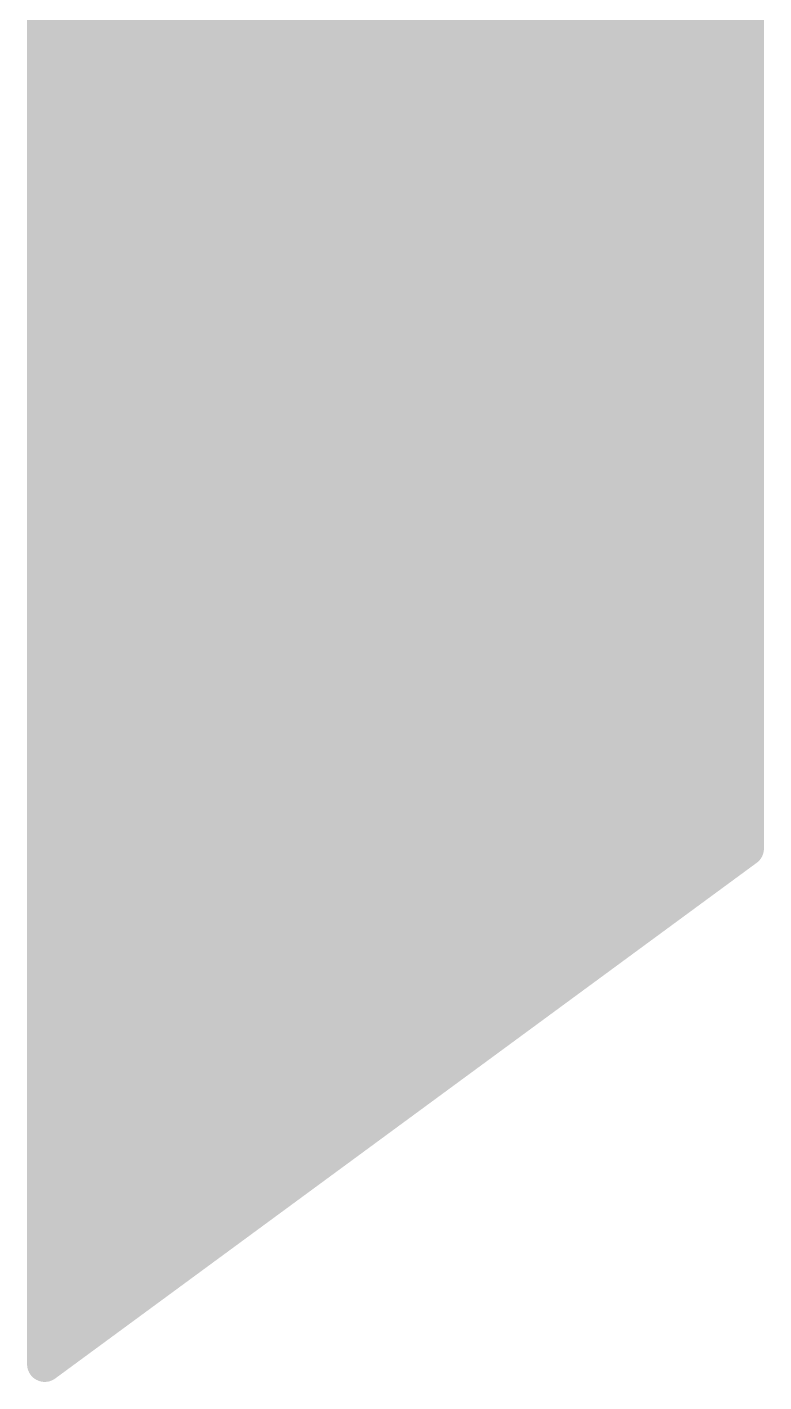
# Model space of a CAD drawing. Extents: x -4 to 157, y -7 to 87.
# Drawn here: x 48.498 to 49.027, y 24.691 to 25.664 of the extents above; entities that cross this region are included whole.
import ezdxf

# ---------------------------------------------------------------- set-up
doc = ezdxf.new("R2010")
doc.units = 0
doc.layers.add('2D_LINE_126', color=255, linetype='CONTINUOUS')

# ---------------------------------------------------------------- blocks, each defined once
blk = doc.blocks.new('SMOOTH_0$0254')
at = {"const_width": 0.0127}
blk.add_lwpolyline([(-0.00635, 0, 1), (0.00635, 0, 1)], format="xyb", close=True, dxfattribs=at)
blk = doc.blocks.new('DRAWING_203')
at = {"layer": '2D_LINE_126', "const_width": 0.0254}
for points in [[(0, 0.00071), (0, -5.01752)], [(0.50386, -4.64713), (0.50385, -2.77712)], [(0, -4.04586), (0.50385, -3.54201)], [(0, -4.04736), (0.50385, -3.5435)], [(0, -4.04885), (0.50385, -3.545)], [(0, -4.05035), (0.50385, -3.5465)], [(0, -4.05185), (0.50385, -3.54799)], [(0, -4.05335), (0.50385, -3.54949)], [(0, -4.05484), (0.50386, -3.55099)], [(0, -4.05634), (0.50385, -3.55248)], [(0, -4.05783), (0.50385, -3.55398)], [(0, -4.05933), (0.50385, -3.55548)], [(0, -4.06083), (0.50385, -3.55698)], [(0, -4.06233), (0.50385, -3.55847)], [(0, -4.06382), (0.50385, -3.55997)], [(0, -4.06532), (0.50385, -3.56147)], [(0, -4.06682), (0.50385, -3.56296)], [(0, -4.06831), (0.50386, -3.56446)], [(0, -4.06981), (0.50385, -3.56596)], [(0, -4.07131), (0.50386, -3.56745)], [(0, -4.0728), (0.50386, -3.56895)], [(0, -4.0743), (0.50386, -3.57045)], [(0, -4.0758), (0.50385, -3.57194)], [(0, -4.07729), (0.50385, -3.57344)], [(0, -4.07879), (0.50385, -3.57494)], [(0, -4.08029), (0.50385, -3.57643)], [(0, -4.08178), (0.50385, -3.57793)], [(0, -4.08328), (0.50385, -3.57943)], [(0, -4.08478), (0.50385, -3.58092)], [(0, -4.08627), (0.50385, -3.58242)], [(0, -4.08777), (0.50385, -3.58392)], [(0, -4.08927), (0.50385, -3.58541)], [(0, -4.09076), (0.50385, -3.58691)], [(0, -4.09226), (0.50386, -3.58841)], [(0, -4.09376), (0.50385, -3.58991)], [(0, -4.09526), (0.50385, -3.5914)], [(0, -4.09675), (0.50385, -3.5929)], [(0, -4.09825), (0.50386, -3.5944)], [(0, -4.09975), (0.50386, -3.59589)], [(0, -4.10124), (0.50386, -3.59739)], [(0, -4.10274), (0.50386, -3.59889)], [(0, -4.10424), (0.50385, -3.60038)], [(0, -4.10573), (0.50385, -3.60188)], [(0, -4.10723), (0.50385, -3.60338)], [(0, -4.10873), (0.50386, -3.60487)], [(0, -4.11022), (0.50385, -3.60637)], [(0, -4.11172), (0.50385, -3.60787)], [(0, -4.11322), (0.50385, -3.60936)], [(0, -4.11471), (0.50385, -3.61086)], [(0, -4.11621), (0.50385, -3.61236)], [(0, -4.11771), (0.50385, -3.61386)], [(0, -4.1192), (0.50385, -3.61535)], [(0, -4.1207), (0.50385, -3.61685)], [(0, -4.1222), (0.50385, -3.61834)], [(0, -4.1237), (0.50385, -3.61984)], [(0, -4.12519), (0.50385, -3.62134)], [(0, -4.12669), (0.50386, -3.62283)], [(0, -4.12818), (0.50385, -3.62433)], [(0, -4.12968), (0.50385, -3.62583)], [(0, -4.13118), (0.50386, -3.62733)], [(0, -4.13268), (0.50385, -3.62882)], [(0, -4.13417), (0.50386, -3.63032)], [(0, -4.13567), (0.50385, -3.63181)], [(0, -4.13717), (0.50385, -3.63331)], [(0, -4.13866), (0.50385, -3.63481)], [(0, -4.14016), (0.50385, -3.63631)], [(0, -4.14166), (0.50385, -3.6378)], [(0, -4.14315), (0.50385, -3.6393)], [(0, -4.14465), (0.50385, -3.6408)], [(0, -4.14615), (0.50385, -3.64229)], [(0, -4.14764), (0.50385, -3.64379)], [(0, -4.14914), (0.50385, -3.64529)], [(0, -4.15064), (0.50385, -3.64679)], [(0, -4.15213), (0.50385, -3.64828)], [(0, -4.15363), (0.50385, -3.64978)], [(0, -4.15513), (0.50385, -3.65127)], [(0, -4.15663), (0.50386, -3.65277)], [(0, -4.15812), (0.50385, -3.65427)], [(0, -4.15962), (0.50386, -3.65577)], [(0, -4.16111), (0.50385, -3.65726)], [(0, -4.16261), (0.50385, -3.65876)], [(0, -4.16411), (0.50385, -3.66026)], [(0, -4.1656), (0.50385, -3.66175)], [(0, -4.1671), (0.50385, -3.66325)], [(0, -4.1686), (0.50385, -3.66475)], [(0, -4.1701), (0.50385, -3.66624)], [(0, -4.17159), (0.50386, -3.66774)], [(0, -4.17309), (0.50386, -3.66923)], [(0, -4.17459), (0.50385, -3.67073)], [(0, -4.17608), (0.50385, -3.67223)], [(0, -4.17758), (0.50386, -3.67373)], [(0, -4.17908), (0.50385, -3.67522)], [(0, -4.18057), (0.50386, -3.67672)], [(0, -4.18207), (0.50385, -3.67822)], [(0, -4.18357), (0.50385, -3.67971)], [(0, -4.18506), (0.50385, -3.68121)], [(0, -4.18656), (0.50386, -3.68271)], [(0, -4.18806), (0.50385, -3.6842)], [(0, -4.18955), (0.50385, -3.6857)], [(0, -4.19105), (0.50386, -3.6872)], [(0, -4.19255), (0.50386, -3.68869)], [(0, -4.19404), (0.50385, -3.69019)], [(0, -4.19554), (0.50385, -3.69169)], [(0, -4.19704), (0.50386, -3.69319)], [(0, -4.19853), (0.50385, -3.69468)], [(0, -4.20003), (0.50386, -3.69618)], [(0, -4.20153), (0.50385, -3.69768)], [(0, -4.20303), (0.50385, -3.69917)], [(0, -4.20452), (0.50386, -3.70067)], [(0, -4.20602), (0.50385, -3.70217)], [(0, -4.20752), (0.50385, -3.70366)], [(0, -4.20901), (0.50385, -3.70516)], [(0, -4.21051), (0.50385, -3.70666)], [(0, -4.21201), (0.50385, -3.70815)], [(0, -4.2135), (0.50386, -3.70965)], [(0, -4.215), (0.50386, -3.71115)], [(0, -4.2165), (0.50385, -3.71264)], [(0, -4.21799), (0.50385, -3.71414)], [(0, -4.21949), (0.50385, -3.71564)], [(0, -4.22099), (0.50385, -3.71713)], [(0, -4.22248), (0.50385, -3.71863)], [(0, -4.22398), (0.50386, -3.72013)], [(0, -4.22548), (0.50385, -3.72162)], [(0, -4.22697), (0.50385, -3.72312)], [(0, -4.22847), (0.50385, -3.72462)], [(0, -4.22997), (0.50385, -3.72611)], [(0, -4.23146), (0.50385, -3.72761)], [(0, -4.23296), (0.50386, -3.72911)], [(0, -4.23446), (0.50386, -3.73061)], [(0, -4.23596), (0.50385, -3.7321)], [(0, -4.23745), (0.50385, -3.7336)], [(0, -4.23895), (0.50385, -3.73509)], [(0, -4.24045), (0.50385, -3.73659)], [(0, -4.24194), (0.50385, -3.73809)], [(0, -4.24344), (0.50385, -3.73959)], [(0, -4.24494), (0.50385, -3.74108)], [(0, -4.24643), (0.50385, -3.74258)], [(0, -4.24793), (0.50386, -3.74408)], [(0, -4.24943), (0.50385, -3.74557)], [(0, -4.25092), (0.50385, -3.74707)], [(0, -4.25242), (0.50385, -3.74857)], [(0, -4.25392), (0.50385, -3.75006)], [(0, -4.25541), (0.50385, -3.75156)], [(0, -4.25691), (0.50385, -3.75306)], [(0, -4.25841), (0.50386, -3.75455)], [(0, -4.2599), (0.50385, -3.75605)], [(0, -4.2614), (0.50386, -3.75755)], [(0, -4.2629), (0.50385, -3.75904)], [(0, -4.26439), (0.50386, -3.76054)], [(0, -4.26589), (0.50385, -3.76204)], [(0, -4.26739), (0.50386, -3.76354)], [(0, -4.26888), (0.50385, -3.76503)], [(0, -4.27038), (0.50385, -3.76653)], [(0, -4.27188), (0.50385, -3.76803)], [(0, -4.27337), (0.50385, -3.76952)], [(0, -4.27487), (0.50386, -3.77102)], [(0, -4.27637), (0.50385, -3.77251)], [(0, -4.27787), (0.50385, -3.77401)], [(0, -4.27936), (0.50385, -3.77551)], [(0, -4.28086), (0.50385, -3.77701)], [(0, -4.28236), (0.50386, -3.7785)], [(0, -4.28385), (0.50385, -3.78)], [(0, -4.28535), (0.50386, -3.7815)], [(0, -4.28685), (0.50386, -3.78299)], [(0, -4.28834), (0.50385, -3.78449)], [(0, -4.28984), (0.50385, -3.78598)], [(0, -4.29134), (0.50385, -3.78748)], [(0, -4.29284), (0.50385, -3.78898)], [(0, -4.29433), (0.50385, -3.79048)], [(0, -4.29583), (0.50385, -3.79197)], [(0, -4.29732), (0.50385, -3.79347)], [(0, -4.29882), (0.50386, -3.79497)], [(0, -4.30032), (0.50385, -3.79647)], [(0, -4.30181), (0.50385, -3.79796)], [(0, -4.30331), (0.50385, -3.79946)], [(0, -4.30481), (0.50385, -3.80095)], [(0, -4.3063), (0.50386, -3.80245)], [(0, -4.3078), (0.50385, -3.80395)], [(0, -4.3093), (0.50386, -3.80544)], [(0, -4.3108), (0.50385, -3.80694)], [(0, -4.31229), (0.50385, -3.80844)], [(0, -4.31379), (0.50385, -3.80993)], [(0, -4.31529), (0.50385, -3.81143)], [(0, -4.31678), (0.50385, -3.81293)], [(0, -4.31828), (0.50385, -3.81443)], [(0, -4.31978), (0.50385, -3.81592)], [(0, -4.32127), (0.50385, -3.81742)], [(0, -4.32277), (0.50385, -3.81892)], [(0, -4.32427), (0.50386, -3.82041)], [(0, -4.32576), (0.50386, -3.82191)], [(0, -4.32726), (0.50385, -3.82341)], [(0, -4.32876), (0.50385, -3.8249)], [(0, -4.33025), (0.50385, -3.8264)], [(0, -4.33175), (0.50386, -3.8279)], [(0, -4.33325), (0.50385, -3.82939)], [(0, -4.33474), (0.50385, -3.83089)], [(0, -4.33624), (0.50385, -3.83239)], [(0, -4.33774), (0.50385, -3.83389)], [(0, -4.33923), (0.50385, -3.83538)], [(0, -4.34073), (0.50385, -3.83688)], [(0, -4.34223), (0.50385, -3.83837)], [(0, -4.34372), (0.50385, -3.83987)], [(0, -4.34522), (0.50385, -3.84137)], [(0, -4.34672), (0.50385, -3.84287)], [(0, -4.34821), (0.50385, -3.84436)], [(0, -4.34971), (0.50386, -3.84586)], [(0, -4.35121), (0.50385, -3.84736)], [(0, -4.35271), (0.50385, -3.84885)], [(0, -4.3542), (0.50385, -3.85035)], [(0, -4.3557), (0.50385, -3.85185)], [(0, -4.3572), (0.50386, -3.85334)], [(0, -4.35869), (0.50385, -3.85484)], [(0, -4.36019), (0.50385, -3.85634)], [(0, -4.36169), (0.50385, -3.85783)], [(0, -4.36318), (0.50385, -3.85933)], [(0, -4.36468), (0.50385, -3.86083)], [(0, -4.36618), (0.50385, -3.86232)], [(0, -4.36767), (0.50385, -3.86382)], [(0, -4.36917), (0.50385, -3.86532)], [(0, -4.37067), (0.50385, -3.86681)], [(0, -4.37216), (0.50385, -3.86831)], [(0, -4.37366), (0.50385, -3.86981)], [(0, -4.37516), (0.50385, -3.8713)], [(0, -4.37665), (0.50386, -3.8728)], [(0, -4.37815), (0.50385, -3.8743)], [(0, -4.37965), (0.50386, -3.8758)], [(0, -4.38114), (0.50385, -3.87729)], [(0, -4.38264), (0.50385, -3.87879)], [(0, -4.38414), (0.50385, -3.88029)], [(0, -4.38563), (0.50385, -3.88178)], [(0, -4.38713), (0.50385, -3.88328)], [(0, -4.38863), (0.50386, -3.88478)], [(0, -4.39013), (0.50386, -3.88627)], [(0, -4.39162), (0.50386, -3.88777)], [(0, -4.39312), (0.50385, -3.88927)], [(0, -4.39462), (0.50385, -3.89076)], [(0, -4.39611), (0.50385, -3.89226)], [(0, -4.39761), (0.50385, -3.89375)], [(0, -4.39911), (0.50385, -3.89525)], [(0, -4.4006), (0.50385, -3.89675)], [(0, -4.4021), (0.50385, -3.89825)], [(0, -4.4036), (0.50386, -3.89974)], [(0, -4.40509), (0.50385, -3.90124)], [(0, -4.40659), (0.50385, -3.90274)], [(0, -4.40809), (0.50385, -3.90424)], [(0, -4.40958), (0.50385, -3.90573)], [(0, -4.41108), (0.50385, -3.90723)], [(0, -4.41258), (0.50385, -3.90872)], [(0, -4.41407), (0.50386, -3.91022)], [(0, -4.41557), (0.50385, -3.91172)], [(0, -4.41707), (0.50386, -3.91321)], [(0, -4.41856), (0.50385, -3.91471)], [(0, -4.42006), (0.50385, -3.91621)], [(0, -4.42156), (0.50385, -3.91771)], [(0, -4.42306), (0.50385, -3.9192)], [(0, -4.42455), (0.50386, -3.9207)], [(0, -4.42605), (0.50385, -3.9222)], [(0, -4.42755), (0.50386, -3.92369)], [(0, -4.42904), (0.50385, -3.92519)], [(0, -4.43054), (0.50385, -3.92668)], [(0, -4.43204), (0.50385, -3.92818)], [(0, -4.43353), (0.50385, -3.92968)], [(0, -4.43503), (0.50386, -3.93118)], [(0, -4.43653), (0.50385, -3.93267)], [(0, -4.43802), (0.50385, -3.93417)], [(0, -4.43952), (0.50385, -3.93567)], [(0, -4.44102), (0.50385, -3.93717)], [(0, -4.44251), (0.50386, -3.93866)], [(0, -4.44401), (0.50385, -3.94016)], [(0, -4.44551), (0.50385, -3.94165)], [(0, -4.447), (0.50385, -3.94315)], [(0, -4.4485), (0.50385, -3.94465)], [(0, -4.45), (0.50385, -3.94614)], [(0, -4.45149), (0.50385, -3.94764)], [(0, -4.45299), (0.50385, -3.94914)], [(0, -4.45449), (0.50386, -3.95064)], [(0, -4.45598), (0.50385, -3.95213)], [(0, -4.45748), (0.50385, -3.95363)], [(0, -4.45898), (0.50385, -3.95513)], [(0, -4.46048), (0.50385, -3.95662)], [(0, -4.46197), (0.50385, -3.95812)], [(0, -4.46347), (0.50385, -3.95961)], [(0, -4.46497), (0.50386, -3.96111)], [(0, -4.46646), (0.50386, -3.96261)], [(0, -4.46796), (0.50385, -3.96411)], [(0, -4.46946), (0.50385, -3.9656)], [(0, -4.47095), (0.50385, -3.9671)], [(0, -4.47245), (0.50385, -3.9686)], [(0, -4.47395), (0.50385, -3.97009)], [(0, -4.47544), (0.50386, -3.97159)], [(0, -4.47694), (0.50385, -3.97309)], [(0, -4.47844), (0.50386, -3.97458)], [(0, -4.47993), (0.50385, -3.97608)], [(0, -4.48143), (0.50385, -3.97758)], [(0, -4.48293), (0.50385, -3.97907)], [(0, -4.48442), (0.50385, -3.98057)], [(0, -4.48592), (0.50385, -3.98207)], [(0, -4.48742), (0.50385, -3.98356)], [(0, -4.48891), (0.50385, -3.98506)], [(0, -4.49041), (0.50385, -3.98656)], [(0, -4.49191), (0.50385, -3.98806)], [(0, -4.49341), (0.50385, -3.98955)], [(0, -4.4949), (0.50385, -3.99105)], [(0, -4.4964), (0.50386, -3.99254)], [(0, -4.49789), (0.50385, -3.99404)], [(0, -4.49939), (0.50385, -3.99554)], [(0, -4.50089), (0.50385, -3.99704)], [(0, -4.50239), (0.50385, -3.99853)], [(0, -4.50388), (0.50385, -4.00003)], [(0, -4.50538), (0.50386, -4.00153)], [(0, -4.50688), (0.50385, -4.00302)], [(0, -4.50837), (0.50385, -4.00452)], [(0, -4.50987), (0.50386, -4.00602)], [(0, -4.51137), (0.50385, -4.00752)], [(0, -4.51286), (0.50386, -4.00901)], [(0, -4.51436), (0.50385, -4.01051)], [(0, -4.51586), (0.50385, -4.012)], [(0, -4.51736), (0.50385, -4.0135)], [(0, -4.51885), (0.50385, -4.015)], [(0, -4.52035), (0.50386, -4.01649)], [(0, -4.52184), (0.50385, -4.01799)], [(0, -4.52334), (0.50386, -4.01949)], [(0, -4.52484), (0.50385, -4.02098)], [(0, -4.52633), (0.50385, -4.02248)], [(0, -4.52783), (0.50385, -4.02398)], [(0, -4.52933), (0.50386, -4.02547)], [(0, -4.53083), (0.50385, -4.02697)], [(0, -4.53232), (0.50386, -4.02847)], [(0, -4.53382), (0.50385, -4.02996)], [(0, -4.53531), (0.50385, -4.03146)], [(0, -4.53681), (0.50385, -4.03296)], [(0, -4.53831), (0.50385, -4.03446)], [(0, -4.53981), (0.50386, -4.03595)], [(0, -4.5413), (0.50385, -4.03745)], [(0, -4.5428), (0.50386, -4.03895)], [(0, -4.5443), (0.50385, -4.04044)], [(0, -4.54579), (0.50385, -4.04194)], [(0, -4.54729), (0.50385, -4.04344)], [(0, -4.54879), (0.50385, -4.04493)], [(0, -4.55028), (0.50386, -4.04643)], [(0, -4.55178), (0.50385, -4.04793)], [(0, -4.55328), (0.50386, -4.04942)], [(0, -4.55477), (0.50385, -4.05092)], [(0, -4.55627), (0.50385, -4.05242)], [(0, -4.55777), (0.50385, -4.05392)], [(0, -4.55926), (0.50385, -4.05541)], [(0, -4.56076), (0.50386, -4.05691)], [(0, -4.56226), (0.50385, -4.05841)], [(0, -4.56375), (0.50385, -4.0599)], [(0, -4.56525), (0.50386, -4.0614)], [(0, -4.56675), (0.50385, -4.06289)], [(0, -4.56825), (0.50385, -4.06439)], [(0, -4.56974), (0.50385, -4.06589)], [(0, -4.57124), (0.50385, -4.06738)], [(0, -4.57273), (0.50385, -4.06888)], [(0, -4.57423), (0.50385, -4.07038)], [(0, -4.57573), (0.50385, -4.07188)], [(0, -4.57723), (0.50385, -4.07337)], [(0, -4.57872), (0.50385, -4.07487)], [(0, -4.58022), (0.50385, -4.07636)], [(0, -4.58172), (0.50385, -4.07786)], [(0, -4.58322), (0.50385, -4.07936)], [(0, -4.58471), (0.50385, -4.08086)], [(0, -4.58621), (0.50386, -4.08235)], [(0, -4.5877), (0.50385, -4.08385)], [(0, -4.5892), (0.50385, -4.08535)], [(0, -4.5907), (0.50385, -4.08684)], [(0, -4.59219), (0.50385, -4.08834)], [(0, -4.59369), (0.50386, -4.08984)], [(0, -4.59519), (0.50385, -4.09134)], [(0, -4.59668), (0.50385, -4.09283)], [(0, -4.59818), (0.50386, -4.09433)], [(0, -4.59968), (0.50385, -4.09582)], [(0, -4.60118), (0.50385, -4.09732)], [(0, -4.60267), (0.50385, -4.09882)], [(0, -4.60417), (0.50385, -4.10032)], [(0, -4.60566), (0.50385, -4.10181)], [(0, -4.60716), (0.50386, -4.10331)], [(0, -4.60866), (0.50385, -4.10481)], [(0, -4.61016), (0.50385, -4.1063)], [(0, -4.61165), (0.50385, -4.1078)], [(0, -4.61315), (0.50385, -4.1093)], [(0, -4.61465), (0.50385, -4.11079)], [(0, -4.61614), (0.50385, -4.11229)], [(0, -4.61764), (0.50385, -4.11379)], [(0, -4.61914), (0.50385, -4.11528)], [(0, -4.62063), (0.50386, -4.11678)], [(0, -4.62213), (0.50385, -4.11828)], [(0, -4.62363), (0.50385, -4.11977)], [(0, -4.62512), (0.50386, -4.12127)], [(0, -4.62662), (0.50385, -4.12277)], [(0, -4.62812), (0.50386, -4.12426)], [(0, -4.62961), (0.50385, -4.12576)], [(0, -4.63111), (0.50385, -4.12726)], [(0, -4.63261), (0.50386, -4.12875)], [(0, -4.63411), (0.50385, -4.13025)], [(0, -4.6356), (0.50385, -4.13175)], [(0, -4.6371), (0.50385, -4.13324)], [(0, -4.63859), (0.50385, -4.13474)], [(0, -4.64009), (0.50385, -4.13624)], [(0, -4.64159), (0.50385, -4.13774)], [(0, -4.64308), (0.50386, -4.13923)], [(0, -4.64458), (0.50385, -4.14073)], [(0, -4.64608), (0.50385, -4.14223)], [(0, -4.64758), (0.50385, -4.14372)], [(0, -4.64907), (0.50385, -4.14522)], [(0, -4.65057), (0.50386, -4.14672)], [(0, -4.65207), (0.50385, -4.14821)], [(0, -4.65356), (0.50385, -4.14971)], [(0, -4.65506), (0.50386, -4.15121)], [(0, -4.65656), (0.50385, -4.1527)], [(0, -4.65805), (0.50386, -4.1542)], [(0, -4.65955), (0.50385, -4.1557)], [(0, -4.66105), (0.50385, -4.15719)], [(0, -4.66254), (0.50385, -4.15869)], [(0, -4.66404), (0.50385, -4.16019)], [(0, -4.66554), (0.50386, -4.16168)], [(0, -4.66704), (0.50386, -4.16318)], [(0, -4.66853), (0.50385, -4.16468)], [(0, -4.67003), (0.50385, -4.16617)], [(0, -4.67153), (0.50385, -4.16767)], [(0, -4.67302), (0.50385, -4.16917)], [(0, -4.67452), (0.50386, -4.17067)], [(0, -4.67601), (0.50385, -4.17216)], [(0, -4.67751), (0.50385, -4.17366)], [(0, -4.67901), (0.50385, -4.17516)], [(0, -4.68051), (0.50385, -4.17665)], [(0, -4.682), (0.50386, -4.17815)], [(0, -4.6835), (0.50385, -4.17965)], [(0, -4.685), (0.50385, -4.18114)], [(0, -4.68649), (0.50386, -4.18264)], [(0, -4.68799), (0.50385, -4.18414)], [(0, -4.68948), (0.50385, -4.18563)], [(0, -4.69098), (0.50386, -4.18713)], [(0, -4.69248), (0.50386, -4.18863)], [(0, -4.69398), (0.50385, -4.19012)], [(0, -4.69547), (0.50386, -4.19162)], [(0, -4.69697), (0.50386, -4.19312)], [(0, -4.69847), (0.50386, -4.19461)], [(0, -4.69996), (0.50385, -4.19611)], [(0, -4.70146), (0.50386, -4.19761)], [(0, -4.70296), (0.50386, -4.1991)], [(0, -4.70445), (0.50385, -4.2006)], [(0, -4.70595), (0.50385, -4.2021)], [(0, -4.70745), (0.50385, -4.20359)], [(0, -4.70894), (0.50385, -4.20509)], [(0, -4.71044), (0.50385, -4.20659)], [(0, -4.71194), (0.50385, -4.20809)], [(0, -4.71344), (0.50385, -4.20958)], [(0, -4.71493), (0.50385, -4.21108)], [(0, -4.71643), (0.50385, -4.21258)], [(0, -4.71793), (0.50385, -4.21407)], [(0, -4.71942), (0.50386, -4.21557)], [(0, -4.72092), (0.50385, -4.21706)], [(0, -4.72242), (0.50385, -4.21856)], [(0, -4.72391), (0.50386, -4.22006)], [(0, -4.72541), (0.50385, -4.22156)], [(0, -4.72691), (0.50386, -4.22305)], [(0, -4.7284), (0.50385, -4.22455)], [(0, -4.7299), (0.50385, -4.22605)], [(0, -4.7314), (0.50385, -4.22754)], [(0, -4.73289), (0.50385, -4.22904)], [(0, -4.73439), (0.50385, -4.23054)], [(0, -4.73589), (0.50385, -4.23203)], [(0, -4.73739), (0.50385, -4.23353)], [(0, -4.73888), (0.50385, -4.23503)], [(0, -4.74038), (0.50386, -4.23652)], [(0, -4.74187), (0.50385, -4.23802)], [(0, -4.74337), (0.50385, -4.23952)], [(0, -4.74487), (0.50385, -4.24101)], [(0, -4.74636), (0.50386, -4.24251)], [(0, -4.74786), (0.50385, -4.24401)], [(0, -4.74936), (0.50385, -4.24551)], [(0, -4.75086), (0.50386, -4.247)], [(0, -4.75235), (0.50386, -4.2485)], [(0, -4.75385), (0.50385, -4.24999)], [(0, -4.75535), (0.50385, -4.25149)], [(0, -4.75684), (0.50386, -4.25299)], [(0, -4.75834), (0.50385, -4.25449)], [(0, -4.75984), (0.50385, -4.25598)], [(0, -4.76133), (0.50385, -4.25748)], [(0, -4.76283), (0.50385, -4.25898)], [(0, -4.76433), (0.50385, -4.26047)], [(0, -4.76582), (0.50385, -4.26197)], [(0, -4.76732), (0.50385, -4.26347)], [(0, -4.76882), (0.50386, -4.26496)], [(0, -4.77031), (0.50386, -4.26646)], [(0, -4.77181), (0.50385, -4.26796)], [(0, -4.77331), (0.50386, -4.26945)], [(0, -4.7748), (0.50385, -4.27095)], [(0, -4.7763), (0.50385, -4.27245)], [(0, -4.7778), (0.50385, -4.27394)], [(0, -4.77929), (0.50385, -4.27544)], [(0, -4.78079), (0.50386, -4.27694)], [(0, -4.78229), (0.50385, -4.27844)], [(0, -4.78379), (0.50385, -4.27993)], [(0, -4.78528), (0.50385, -4.28143)], [(0, -4.78678), (0.50385, -4.28292)], [(0, -4.78828), (0.50385, -4.28442)], [(0, -4.78977), (0.50385, -4.28592)], [(0, -4.79127), (0.50385, -4.28742)], [(0, -4.79277), (0.50385, -4.28891)], [(0, -4.79426), (0.50385, -4.29041)], [(0, -4.79576), (0.50385, -4.29191)], [(0, -4.79726), (0.50385, -4.2934)], [(0, -4.79875), (0.50385, -4.2949)], [(0, -4.80025), (0.50386, -4.2964)], [(0, -4.80175), (0.50385, -4.29789)], [(0, -4.80324), (0.50385, -4.29939)], [(0, -4.80474), (0.50385, -4.30089)], [(0, -4.80624), (0.50385, -4.30238)], [(0, -4.80773), (0.50386, -4.30388)], [(0, -4.80923), (0.50385, -4.30538)], [(0, -4.81073), (0.50386, -4.30687)], [(0, -4.81222), (0.50385, -4.30837)], [(0, -4.81372), (0.50385, -4.30987)], [(0, -4.81522), (0.50385, -4.31136)], [(0, -4.81672), (0.50385, -4.31286)], [(0, -4.81821), (0.50385, -4.31436)], [(0, -4.81971), (0.50385, -4.31586)], [(0, -4.82121), (0.50385, -4.31735)], [(0, -4.8227), (0.50385, -4.31885)], [(0, -4.8242), (0.50386, -4.32035)], [(0, -4.8257), (0.50385, -4.32184)], [(0, -4.82719), (0.50386, -4.32334)], [(0, -4.82869), (0.50386, -4.32484)], [(0, -4.83019), (0.50385, -4.32633)], [(0, -4.83168), (0.50385, -4.32783)], [(0, -4.83318), (0.50385, -4.32933)], [(0, -4.83468), (0.50386, -4.33082)], [(0, -4.83617), (0.50386, -4.33232)], [(0, -4.83767), (0.50386, -4.33382)], [(0, -4.83917), (0.50386, -4.33531)], [(0, -4.84066), (0.50385, -4.33681)], [(0, -4.84216), (0.50385, -4.33831)], [(0, -4.84366), (0.50385, -4.3398)], [(0, -4.84515), (0.50385, -4.3413)], [(0, -4.84665), (0.50385, -4.3428)], [(0, -4.84815), (0.50385, -4.34429)], [(0, -4.84964), (0.50385, -4.34579)], [(0, -4.85114), (0.50385, -4.34729)], [(0, -4.85264), (0.50385, -4.34879)], [(0, -4.85413), (0.50385, -4.35028)], [(0, -4.85563), (0.50385, -4.35178)], [(0, -4.85713), (0.50385, -4.35327)], [(0, -4.85863), (0.50386, -4.35477)], [(0, -4.86012), (0.50385, -4.35627)], [(0, -4.86162), (0.50386, -4.35777)], [(0, -4.86311), (0.50385, -4.35926)], [(0, -4.86461), (0.50385, -4.36076)], [(0, -4.86611), (0.50385, -4.36226)], [(0, -4.86761), (0.50385, -4.36375)], [(0, -4.8691), (0.50386, -4.36525)], [(0, -4.8706), (0.50385, -4.36675)], [(0, -4.8721), (0.50386, -4.36824)], [(0, -4.87359), (0.50385, -4.36974)], [(0, -4.87509), (0.50385, -4.37124)], [(0, -4.87659), (0.50385, -4.37273)], [(0, -4.87808), (0.50385, -4.37423)], [(0, -4.87958), (0.50385, -4.37573)], [(0, -4.88108), (0.50385, -4.37722)], [(0, -4.88257), (0.50386, -4.37872)], [(0, -4.88407), (0.50385, -4.38022)], [(0, -4.88557), (0.50385, -4.38171)], [(0, -4.88706), (0.50385, -4.38321)], [(0, -4.88856), (0.50385, -4.38471)], [(0, -4.89006), (0.50385, -4.3862)], [(0, -4.89156), (0.50385, -4.3877)], [(0, -4.89305), (0.50386, -4.3892)], [(0, -4.89455), (0.50385, -4.39069)], [(0, -4.89605), (0.50385, -4.39219)], [(0, -4.89754), (0.50385, -4.39369)], [(0, -4.89904), (0.50386, -4.39519)], [(0, -4.90053), (0.50385, -4.39668)], [(0, -4.90203), (0.50385, -4.39818)], [(0, -4.90353), (0.50385, -4.39968)], [(0, -4.90503), (0.50385, -4.40117)], [(0, -4.90652), (0.50385, -4.40267)], [(0, -4.90802), (0.50385, -4.40417)], [(0, -4.90952), (0.50386, -4.40566)], [(0, -4.91101), (0.50385, -4.40716)], [(0, -4.91251), (0.50385, -4.40866)], [(0, -4.91401), (0.50385, -4.41015)], [(0, -4.9155), (0.50385, -4.41165)], [(0, -4.917), (0.50385, -4.41315)], [(0, -4.9185), (0.50385, -4.41464)], [(0, -4.91999), (0.50385, -4.41614)], [(0, -4.92149), (0.50385, -4.41764)], [(0, -4.92299), (0.50386, -4.41913)], [(0, -4.92449), (0.50385, -4.42063)], [(0, -4.92598), (0.50386, -4.42213)], [(0, -4.92748), (0.50385, -4.42362)], [(0, -4.92898), (0.50385, -4.42512)], [(0, -4.93047), (0.50385, -4.42662)], [(0, -4.93197), (0.50385, -4.42812)], [(0, -4.93346), (0.50385, -4.42961)], [(0, -4.93496), (0.50385, -4.43111)], [(0, -4.93646), (0.50386, -4.43261)], [(0, -4.93796), (0.50385, -4.4341)], [(0, -4.93945), (0.50385, -4.4356)], [(0, -4.94095), (0.50385, -4.43709)], [(0, -4.94245), (0.50385, -4.43859)], [(0, -4.94394), (0.50385, -4.44009)], [(0, -4.94544), (0.50385, -4.44159)], [(0, -4.94693), (0.50385, -4.44308)], [(0, -4.94843), (0.50386, -4.44458)], [(0, -4.94993), (0.50386, -4.44608)], [(0, -4.95143), (0.50385, -4.44757)], [(0, -4.95292), (0.50385, -4.44907)], [(0, -4.95442), (0.50385, -4.45057)], [(0, -4.95592), (0.50385, -4.45206)], [(0, -4.95741), (0.50386, -4.45356)], [(0, -4.95891), (0.50385, -4.45506)], [(0, -4.96041), (0.50386, -4.45655)], [(0, -4.96191), (0.50385, -4.45805)], [(0, -4.9634), (0.50386, -4.45955)], [(0, -4.9649), (0.50385, -4.46104)], [(0, -4.96639), (0.50385, -4.46254)], [(0, -4.96789), (0.50385, -4.46404)], [(0, -4.96939), (0.50385, -4.46553)], [(0, -4.97089), (0.50386, -4.46703)], [(0, -4.97238), (0.50385, -4.46853)], [(0, -4.97388), (0.50385, -4.47003)], [(0, -4.97538), (0.50386, -4.47152)], [(0, -4.97687), (0.50385, -4.47302)], [(0, -4.97837), (0.50385, -4.47452)], [(0, -4.97987), (0.50385, -4.47601)], [(0, -4.98136), (0.50386, -4.47751)], [(0, -4.98286), (0.50385, -4.47901)], [(0, -4.98436), (0.50385, -4.4805)], [(0, -4.98585), (0.50385, -4.482)], [(0, -4.98735), (0.50385, -4.4835)], [(0, -4.98885), (0.50385, -4.48499)], [(0, -4.99034), (0.50386, -4.48649)], [(0, -4.99184), (0.50386, -4.48799)], [(0, -4.99334), (0.50385, -4.48948)], [(0, -4.99484), (0.50386, -4.49098)], [(0, -4.99633), (0.50385, -4.49248)], [(0, -4.99783), (0.50386, -4.49397)], [(0, -4.99932), (0.50385, -4.49547)], [(0, -5.00082), (0.50385, -4.49697)], [(0, -5.00232), (0.50385, -4.49847)], [(0, -5.00381), (0.50385, -4.49996)], [(0, -5.00531), (0.50385, -4.50146)], [(0, -5.00681), (0.50385, -4.50296)], [(0, -5.00831), (0.50385, -4.50445)], [(0, -5.0098), (0.50385, -4.50595)], [(0, -5.0113), (0.50385, -4.50744)], [(0, -5.0128), (0.50385, -4.50894)], [(0, -5.01429), (0.50386, -4.51044)], [(0, -5.01579), (0.50386, -4.51194)], [(0, -5.01728), (0.50385, -4.51343)], [(0.00477, -5.01401), (0.50385, -4.51493)], [(0.01042, -5.00985), (0.50385, -4.51643)], [(0.01608, -5.0057), (0.50385, -4.51792)], [(0.02173, -5.00155), (0.50385, -4.51942)], [(0.02738, -4.99739), (0.50385, -4.52092)], [(0.03303, -4.99324), (0.50385, -4.52241)], [(0.03868, -4.98908), (0.50385, -4.52391)], [(0.04433, -4.98493), (0.50385, -4.52541)], [(0.04998, -4.98078), (0.50385, -4.5269)], [(0.05563, -4.97662), (0.50385, -4.5284)], [(0.06128, -4.97247), (0.50385, -4.5299)], [(0.06693, -4.96832), (0.50385, -4.5314)], [(0.07259, -4.96416), (0.50385, -4.53289)], [(0.07824, -4.96001), (0.50385, -4.53439)], [(0.08389, -4.95585), (0.50385, -4.53588)], [(0.08954, -4.9517), (0.50385, -4.53738)], [(0.09519, -4.94754), (0.50385, -4.53888)], [(0.10084, -4.94339), (0.50385, -4.54038)], [(0.10649, -4.93924), (0.50386, -4.54187)], [(0.11214, -4.93508), (0.50385, -4.54337)], [(0.11779, -4.93093), (0.50386, -4.54486)], [(0.12344, -4.92677), (0.50385, -4.54636)], [(0.12909, -4.92262), (0.50385, -4.54786)], [(0.13474, -4.91847), (0.50385, -4.54936)], [(0.1404, -4.91431), (0.50385, -4.55085)], [(0.14605, -4.91016), (0.50385, -4.55235)], [(0.1517, -4.906), (0.50385, -4.55385)], [(0.15735, -4.90185), (0.50385, -4.55534)], [(0.163, -4.8977), (0.50385, -4.55684)], [(0.16865, -4.89354), (0.50386, -4.55834)], [(0.1743, -4.88939), (0.50385, -4.55983)], [(0.17995, -4.88523), (0.50385, -4.56133)], [(0.1856, -4.88108), (0.50385, -4.56283)], [(0.19125, -4.87693), (0.50385, -4.56432)], [(0.1969, -4.87277), (0.50385, -4.56582)], [(0.20255, -4.86862), (0.50385, -4.56732)], [(0.2082, -4.86446), (0.50385, -4.56881)], [(0.21386, -4.86031), (0.50385, -4.57031)], [(0.21951, -4.85616), (0.50385, -4.57181)], [(0.22516, -4.852), (0.50385, -4.5733)], [(0.23081, -4.84785), (0.50385, -4.5748)], [(0.23646, -4.84369), (0.50386, -4.5763)], [(0.24211, -4.83954), (0.50385, -4.5778)], [(0.24776, -4.83539), (0.50385, -4.57929)], [(0.25341, -4.83123), (0.50385, -4.58079)], [(0.25906, -4.82708), (0.50386, -4.58228)], [(0.26471, -4.82292), (0.50385, -4.58378)], [(0.27037, -4.81877), (0.50385, -4.58528)], [(0.27602, -4.81462), (0.50386, -4.58678)], [(0.28167, -4.81046), (0.50385, -4.58827)], [(0.28732, -4.8063), (0.50385, -4.58977)], [(0.29297, -4.80215), (0.50385, -4.59126)], [(0.29862, -4.798), (0.50385, -4.59276)], [(0.30427, -4.79385), (0.50385, -4.59426)], [(0.30992, -4.78969), (0.50386, -4.59576)], [(0.31557, -4.78554), (0.50385, -4.59725)], [(0.32122, -4.78138), (0.50385, -4.59875)], [(0.32687, -4.77723), (0.50385, -4.60025)], [(0.33252, -4.77307), (0.50385, -4.60174)], [(0.33818, -4.76892), (0.50386, -4.60324)], [(0.34383, -4.76477), (0.50385, -4.60474)], [(0.34948, -4.76061), (0.50385, -4.60624)], [(0.35513, -4.75646), (0.50385, -4.60773)], [(0.36078, -4.7523), (0.50385, -4.60923)], [(0.36643, -4.74815), (0.50385, -4.61072)], [(0.37208, -4.744), (0.50385, -4.61222)], [(0.37773, -4.73984), (0.50385, -4.61372)], [(0.38338, -4.73569), (0.50385, -4.61522)], [(0.38903, -4.73153), (0.50385, -4.61671)], [(0.39468, -4.72738), (0.50385, -4.61821)], [(0.40034, -4.72322), (0.50385, -4.61971)], [(0.40599, -4.71907), (0.50385, -4.62121)], [(0.41164, -4.71492), (0.50385, -4.6227)], [(0.41729, -4.71077), (0.50385, -4.6242)], [(0.42294, -4.70661), (0.50385, -4.62569)], [(0.42859, -4.70245), (0.50386, -4.62719)], [(0.43424, -4.6983), (0.50386, -4.62869)], [(0.43989, -4.69415), (0.50386, -4.63018)], [(0.44554, -4.68999), (0.50385, -4.63168)], [(0.45119, -4.68584), (0.50385, -4.63318)], [(0.45684, -4.68168), (0.50385, -4.63467)], [(0.46249, -4.67753), (0.50386, -4.63617)], [(0.46815, -4.67338), (0.50385, -4.63767)], [(0.4738, -4.66922), (0.50386, -4.63917)], [(0.47945, -4.66507), (0.50385, -4.64066)], [(0.4851, -4.66091), (0.50385, -4.64216)], [(0.49075, -4.65676), (0.50386, -4.64365)], [(0, -5.01752), (0.50386, -4.64713)], [(0.4964, -4.65261), (0.50385, -4.64515)], [(0.50205, -4.64845), (0.50385, -4.64665)]]:
    blk.add_lwpolyline(points, dxfattribs=at)
at = {"layer": '2D_LINE_126'}
for p in [(0, -4.04586), (0, -4.04736), (0, -4.04885), (0, -4.05035), (0.50385, -4.04493), (0.50385, -4.04793), (0.50385, -4.05092), (0.50386, -4.04643), (0.50386, -4.04942), (0, -4.05185), (0, -4.05335), (0, -4.05484), (0, -4.05634), (0, -4.05783), (0, -4.05933), (0, -4.06083), (0.50385, -4.05242), (0.50385, -4.05392), (0.50385, -4.05541), (0.50385, -4.05841), (0.50385, -4.0599), (0.50386, -4.05691), (0, -4.06233), (0, -4.06382), (0, -4.06532), (0, -4.06682), (0, -4.06831), (0, -4.06981), (0.50385, -4.06289), (0.50385, -4.06439), (0.50385, -4.06589), (0.50385, -4.06738), (0.50385, -4.06888), (0.50385, -4.07038), (0.50386, -4.0614), (0, -4.07131), (0, -4.0728), (0, -4.0743), (0, -4.0758), (0, -4.07729), (0, -4.07879), (0, -4.08029), (0.50385, -4.07188), (0.50385, -4.07337), (0.50385, -4.07487), (0.50385, -4.07636), (0.50385, -4.07786), (0.50385, -4.07936), (0, -4.08178), (0, -4.08328), (0, -4.08478), (0, -4.08627), (0, -4.08777), (0, -4.08927), (0.50385, -4.08086), (0.50385, -4.08385), (0.50385, -4.08535), (0.50385, -4.08684), (0.50385, -4.08834), (0.50386, -4.08235), (0.50386, -4.08984), (0, -4.09076), (0, -4.09226), (0, -4.09376), (0, -4.09526), (0, -4.09675), (0, -4.09825), (0, -4.09975), (0.50385, -4.09134), (0.50385, -4.09283), (0.50385, -4.09582), (0.50385, -4.09732), (0.50385, -4.09882), (0.50386, -4.09433), (0, -4.10124), (0, -4.10274), (0, -4.10424), (0, -4.10573), (0, -4.10723), (0, -4.10873), (0.50385, -4.10032), (0.50385, -4.10181), (0.50385, -4.10481), (0.50385, -4.1063), (0.50385, -4.1078), (0.50385, -4.1093), (0.50386, -4.10331), (0, -4.11022), (0, -4.11172), (0, -4.11322), (0, -4.11471), (0, -4.11621), (0, -4.11771), (0, -4.1192), (0.50385, -4.11079), (0.50385, -4.11229), (0.50385, -4.11379), (0.50385, -4.11528), (0.50385, -4.11828), (0.50386, -4.11678), (0, -4.1207), (0, -4.1222), (0, -4.1237), (0, -4.12519), (0, -4.12669), (0, -4.12818), (0.50385, -4.11977), (0.50385, -4.12277), (0.50385, -4.12576), (0.50385, -4.12726), (0.50386, -4.12127), (0.50386, -4.12426), (0.50386, -4.12875), (0, -4.12968), (0, -4.13118), (0, -4.13268), (0, -4.13417), (0, -4.13567), (0, -4.13717), (0, -4.13866), (0.50385, -4.13025), (0.50385, -4.13175), (0.50385, -4.13324), (0.50385, -4.13474), (0.50385, -4.13624), (0.50385, -4.13774), (0, -4.14016), (0, -4.14166), (0, -4.14315), (0, -4.14465), (0, -4.14615), (0, -4.14764), (0.50385, -4.14073), (0.50385, -4.14223), (0.50385, -4.14372), (0.50385, -4.14522), (0.50385, -4.14821), (0.50386, -4.13923), (0.50386, -4.14672), (0, -4.14914), (0, -4.15064), (0, -4.15213), (0, -4.15363), (0, -4.15513), (0, -4.15663), (0, -4.15812), (0.50385, -4.14971), (0.50385, -4.1527), (0.50385, -4.1557), (0.50385, -4.15719), (0.50386, -4.15121), (0.50386, -4.1542), (0, -4.15962), (0, -4.16111), (0, -4.16261), (0, -4.16411), (0, -4.1656), (0, -4.1671), (0.50385, -4.15869), (0.50385, -4.16019), (0.50385, -4.16468), (0.50385, -4.16617), (0.50385, -4.16767), (0.50386, -4.16168), (0.50386, -4.16318), (0, -4.1686), (0, -4.1701), (0, -4.17159), (0, -4.17309), (0, -4.17459), (0, -4.17608), (0, -4.17758), (0.50385, -4.16917), (0.50385, -4.17216), (0.50385, -4.17366), (0.50385, -4.17516), (0.50385, -4.17665), (0.50386, -4.17067), (0, -4.17908), (0, -4.18057), (0, -4.18207), (0, -4.18357), (0, -4.18506), (0, -4.18656), (0.50385, -4.17965), (0.50385, -4.18114), (0.50385, -4.18414), (0.50385, -4.18563), (0.50386, -4.17815), (0.50386, -4.18264), (0.50386, -4.18713), (0, -4.18806), (0, -4.18955), (0, -4.19105), (0, -4.19255), (0, -4.19404), (0, -4.19554), (0, -4.19704), (0.50385, -4.19012), (0.50385, -4.19611), (0.50386, -4.18863), (0.50386, -4.19162), (0.50386, -4.19312), (0.50386, -4.19461), (0, -4.19853), (0, -4.20003), (0, -4.20153), (0, -4.20303), (0, -4.20452), (0, -4.20602), (0.50385, -4.2006), (0.50385, -4.2021), (0.50385, -4.20359), (0.50385, -4.20509), (0.50385, -4.20659), (0.50386, -4.19761), (0.50386, -4.1991), (0, -4.20752), (0, -4.20901), (0, -4.21051), (0, -4.21201), (0, -4.2135), (0, -4.215), (0, -4.2165), (0.50385, -4.20809), (0.50385, -4.20958), (0.50385, -4.21108), (0.50385, -4.21258), (0.50385, -4.21407), (0.50386, -4.21557), (0, -4.21799), (0, -4.21949), (0, -4.22099), (0, -4.22248), (0, -4.22398), (0, -4.22548), (0.50385, -4.21706), (0.50385, -4.21856), (0.50385, -4.22156), (0.50385, -4.22455), (0.50385, -4.22605), (0.50386, -4.22006), (0.50386, -4.22305), (0, -4.22697), (0, -4.22847), (0, -4.22997), (0, -4.23146), (0, -4.23296), (0, -4.23446), (0, -4.23596), (0.50385, -4.22754), (0.50385, -4.22904), (0.50385, -4.23054), (0.50385, -4.23203), (0.50385, -4.23353), (0.50385, -4.23503), (0, -4.23745), (0, -4.23895), (0, -4.24045), (0, -4.24194), (0, -4.24344), (0, -4.24494), (0.50385, -4.23802), (0.50385, -4.23952), (0.50385, -4.24101), (0.50385, -4.24401), (0.50385, -4.24551), (0.50386, -4.23652), (0.50386, -4.24251), (0, -4.24643), (0, -4.24793), (0, -4.24943), (0, -4.25092), (0, -4.25242), (0, -4.25392), (0, -4.25541), (0.50385, -4.24999), (0.50385, -4.25149), (0.50385, -4.25449), (0.50386, -4.247), (0.50386, -4.2485), (0.50386, -4.25299), (0, -4.25691), (0, -4.25841), (0, -4.2599), (0, -4.2614), (0, -4.2629), (0, -4.26439), (0.50385, -4.25598), (0.50385, -4.25748), (0.50385, -4.25898), (0.50385, -4.26047), (0.50385, -4.26197), (0.50385, -4.26347), (0.50386, -4.26496), (0, -4.26589), (0, -4.26739), (0, -4.26888), (0, -4.27038), (0, -4.27188), (0, -4.27337), (0, -4.27487), (0.50385, -4.26796), (0.50385, -4.27095), (0.50385, -4.27245), (0.50385, -4.27394), (0.50386, -4.26646), (0.50386, -4.26945), (0, -4.27637), (0, -4.27787), (0, -4.27936), (0, -4.28086), (0, -4.28236), (0, -4.28385), (0.50385, -4.27544), (0.50385, -4.27844), (0.50385, -4.27993), (0.50385, -4.28143), (0.50385, -4.28292), (0.50385, -4.28442), (0.50386, -4.27694), (0, -4.28535), (0, -4.28685), (0, -4.28834), (0, -4.28984), (0, -4.29134), (0, -4.29284), (0, -4.29433), (0.50385, -4.28592), (0.50385, -4.28742), (0.50385, -4.28891), (0.50385, -4.29041), (0.50385, -4.29191), (0.50385, -4.2934), (0, -4.29583), (0, -4.29732), (0, -4.29882), (0, -4.30032), (0, -4.30181), (0, -4.30331), (0.50385, -4.2949), (0.50385, -4.29789), (0.50385, -4.29939), (0.50385, -4.30089), (0.50385, -4.30238), (0.50386, -4.2964), (0.50386, -4.30388), (0, -4.30481), (0, -4.3063), (0, -4.3078), (0, -4.3093), (0, -4.3108), (0, -4.31229), (0, -4.31379), (0.50385, -4.30538), (0.50385, -4.30837), (0.50385, -4.30987), (0.50385, -4.31136), (0.50385, -4.31286), (0.50386, -4.30687), (0, -4.31529), (0, -4.31678), (0, -4.31828), (0, -4.31978), (0, -4.32127), (0, -4.32277), (0.50385, -4.31436), (0.50385, -4.31586), (0.50385, -4.31735), (0.50385, -4.31885), (0.50385, -4.32184), (0.50386, -4.32035), (0.50386, -4.32334), (0, -4.32427), (0, -4.32576), (0, -4.32726), (0, -4.32876), (0, -4.33025), (0, -4.33175), (0, -4.33325), (0.50385, -4.32633), (0.50385, -4.32783), (0.50385, -4.32933), (0.50386, -4.32484), (0.50386, -4.33082), (0.50386, -4.33232), (0, -4.33474), (0, -4.33624), (0, -4.33774), (0, -4.33923), (0, -4.34073), (0, -4.34223), (0.50385, -4.33681), (0.50385, -4.33831), (0.50385, -4.3398), (0.50385, -4.3413), (0.50385, -4.3428), (0.50386, -4.33382), (0.50386, -4.33531), (0, -4.34372), (0, -4.34522), (0, -4.34672), (0, -4.34821), (0, -4.34971), (0, -4.35121), (0, -4.35271), (0.50385, -4.34429), (0.50385, -4.34579), (0.50385, -4.34729), (0.50385, -4.34879), (0.50385, -4.35028), (0.50385, -4.35178), (0, -4.3542), (0, -4.3557), (0, -4.3572), (0, -4.35869), (0, -4.36019), (0, -4.36169), (0.50385, -4.35327), (0.50385, -4.35627), (0.50385, -4.35926), (0.50385, -4.36076), (0.50385, -4.36226), (0.50386, -4.35477), (0.50386, -4.35777), (0, -4.36318), (0, -4.36468), (0, -4.36618), (0, -4.36767), (0, -4.36917), (0, -4.37067), (0, -4.37216), (0.50385, -4.36375), (0.50385, -4.36675), (0.50385, -4.36974), (0.50385, -4.37124), (0.50386, -4.36525), (0.50386, -4.36824), (0, -4.37366), (0, -4.37516), (0, -4.37665), (0, -4.37815), (0, -4.37965), (0, -4.38114), (0.50385, -4.37273), (0.50385, -4.37423), (0.50385, -4.37573), (0.50385, -4.37722), (0.50385, -4.38022), (0.50385, -4.38171), (0.50386, -4.37872), (0, -4.38264), (0, -4.38414), (0, -4.38563), (0, -4.38713), (0, -4.38863), (0, -4.39013), (0, -4.39162), (0.50385, -4.38321), (0.50385, -4.38471), (0.50385, -4.3862), (0.50385, -4.3877), (0.50385, -4.39069), (0.50386, -4.3892), (0, -4.39312), (0, -4.39462), (0, -4.39611), (0, -4.39761), (0, -4.39911), (0, -4.4006), (0.50385, -4.39219), (0.50385, -4.39369), (0.50385, -4.39668), (0.50385, -4.39818), (0.50385, -4.39968), (0.50385, -4.40117), (0.50386, -4.39519), (0, -4.4021), (0, -4.4036), (0, -4.40509), (0, -4.40659), (0, -4.40809), (0, -4.40958), (0, -4.41108), (0.50385, -4.40267), (0.50385, -4.40417), (0.50385, -4.40716), (0.50385, -4.40866), (0.50385, -4.41015), (0.50386, -4.40566), (0, -4.41258), (0, -4.41407), (0, -4.41557), (0, -4.41707), (0, -4.41856), (0, -4.42006), (0.50385, -4.41165), (0.50385, -4.41315), (0.50385, -4.41464), (0.50385, -4.41614), (0.50385, -4.41764), (0.50385, -4.42063), (0.50386, -4.41913), (0, -4.42156), (0, -4.42306), (0, -4.42455), (0, -4.42605), (0, -4.42755), (0, -4.42904), (0, -4.43054), (0.50385, -4.42362), (0.50385, -4.42512), (0.50385, -4.42662), (0.50385, -4.42812), (0.50385, -4.42961), (0.50386, -4.42213), (0, -4.43204), (0, -4.43353), (0, -4.43503), (0, -4.43653), (0, -4.43802), (0, -4.43952), (0.50385, -4.43111), (0.50385, -4.4341), (0.50385, -4.4356), (0.50385, -4.43709), (0.50385, -4.43859), (0.50385, -4.44009), (0.50386, -4.43261), (0, -4.44102), (0, -4.44251), (0, -4.44401), (0, -4.44551), (0, -4.447), (0, -4.4485), (0, -4.45), (0.50385, -4.44159), (0.50385, -4.44308), (0.50385, -4.44757), (0.50385, -4.44907), (0.50386, -4.44458), (0.50386, -4.44608), (0, -4.45149), (0, -4.45299), (0, -4.45449), (0, -4.45598), (0, -4.45748), (0, -4.45898), (0.50385, -4.45057), (0.50385, -4.45206), (0.50385, -4.45506), (0.50385, -4.45805), (0.50386, -4.45356), (0.50386, -4.45655), (0.50386, -4.45955), (0, -4.46048), (0, -4.46197), (0, -4.46347), (0, -4.46497), (0, -4.46646), (0, -4.46796), (0, -4.46946), (0.50385, -4.46104), (0.50385, -4.46254), (0.50385, -4.46404), (0.50385, -4.46553), (0.50385, -4.46853), (0.50386, -4.46703), (0, -4.47095), (0, -4.47245), (0, -4.47395), (0, -4.47544), (0, -4.47694), (0, -4.47844), (0.50385, -4.47003), (0.50385, -4.47302), (0.50385, -4.47452), (0.50385, -4.47601), (0.50385, -4.47901), (0.50386, -4.47152), (0.50386, -4.47751), (0, -4.47993), (0, -4.48143), (0, -4.48293), (0, -4.48442), (0, -4.48592), (0, -4.48742), (0, -4.48891), (0.50385, -4.4805), (0.50385, -4.482), (0.50385, -4.4835), (0.50385, -4.48499), (0.50386, -4.48649), (0.50386, -4.48799), (0, -4.49041), (0, -4.49191), (0, -4.49341), (0, -4.4949), (0, -4.4964), (0, -4.49789), (0.50385, -4.48948), (0.50385, -4.49248), (0.50385, -4.49547), (0.50385, -4.49697), (0.50385, -4.49847), (0.50386, -4.49098), (0.50386, -4.49397), (0, -4.49939), (0, -4.50089), (0, -4.50239), (0, -4.50388), (0, -4.50538), (0, -4.50688), (0, -4.50837), (0.50385, -4.49996), (0.50385, -4.50146), (0.50385, -4.50296), (0.50385, -4.50445), (0.50385, -4.50595), (0.50385, -4.50744), (0, -4.50987), (0, -4.51137), (0, -4.51286), (0, -4.51436), (0, -4.51586), (0, -4.51736), (0.50385, -4.50894), (0.50385, -4.51343), (0.50385, -4.51493), (0.50385, -4.51643), (0.50385, -4.51792), (0.50386, -4.51044), (0.50386, -4.51194), (0, -4.51885), (0, -4.52035), (0, -4.52184), (0, -4.52334), (0, -4.52484), (0, -4.52633), (0, -4.52783), (0.50385, -4.51942), (0.50385, -4.52092), (0.50385, -4.52241), (0.50385, -4.52391), (0.50385, -4.52541), (0.50385, -4.5269), (0, -4.52933), (0, -4.53083), (0, -4.53232), (0, -4.53382), (0, -4.53531), (0, -4.53681), (0.50385, -4.5284), (0.50385, -4.5299), (0.50385, -4.5314), (0.50385, -4.53289), (0.50385, -4.53439), (0.50385, -4.53588), (0.50385, -4.53738), (0, -4.53831), (0, -4.53981), (0, -4.5413), (0, -4.5428), (0, -4.5443), (0, -4.54579), (0, -4.54729), (0.50385, -4.53888), (0.50385, -4.54038), (0.50385, -4.54337), (0.50385, -4.54636), (0.50386, -4.54187), (0.50386, -4.54486), (0, -4.54879), (0, -4.55028), (0, -4.55178), (0, -4.55328), (0, -4.55477), (0, -4.55627), (0.50385, -4.54786), (0.50385, -4.54936), (0.50385, -4.55085), (0.50385, -4.55235), (0.50385, -4.55385), (0.50385, -4.55534), (0.50385, -4.55684), (0, -4.55777), (0, -4.55926), (0, -4.56076), (0, -4.56226), (0, -4.56375), (0, -4.56525), (0, -4.56675), (0.50385, -4.55983), (0.50385, -4.56133), (0.50385, -4.56283), (0.50385, -4.56432), (0.50385, -4.56582), (0.50386, -4.55834), (0, -4.56825), (0, -4.56974), (0, -4.57124), (0, -4.57273), (0, -4.57423), (0, -4.57573), (0.50385, -4.56732), (0.50385, -4.56881), (0.50385, -4.57031), (0.50385, -4.57181), (0.50385, -4.5733), (0.50385, -4.5748), (0.50386, -4.5763), (0, -4.57723), (0, -4.57872), (0, -4.58022), (0, -4.58172), (0, -4.58322), (0, -4.58471), (0, -4.58621), (0.50385, -4.5778), (0.50385, -4.57929), (0.50385, -4.58079), (0.50385, -4.58378), (0.50385, -4.58528), (0.50386, -4.58228), (0, -4.5877), (0, -4.5892), (0, -4.5907), (0, -4.59219), (0, -4.59369), (0, -4.59519), (0.50385, -4.58827), (0.50385, -4.58977), (0.50385, -4.59126), (0.50385, -4.59276), (0.50385, -4.59426), (0.50386, -4.58678), (0.50386, -4.59576), (0, -4.59668), (0, -4.59818), (0, -4.59968), (0, -4.60118), (0, -4.60267), (0, -4.60417), (0, -4.60566), (0.50385, -4.59725), (0.50385, -4.59875), (0.50385, -4.60025), (0.50385, -4.60174), (0.50385, -4.60474), (0.50386, -4.60324), (0, -4.60716), (0, -4.60866), (0, -4.61016), (0, -4.61165), (0, -4.61315), (0, -4.61465), (0.50385, -4.60624), (0.50385, -4.60773), (0.50385, -4.60923), (0.50385, -4.61072), (0.50385, -4.61222), (0.50385, -4.61372), (0.50385, -4.61522), (0, -4.61614), (0, -4.61764), (0, -4.61914), (0, -4.62063), (0, -4.62213), (0, -4.62363), (0, -4.62512), (0.50385, -4.61671), (0.50385, -4.61821), (0.50385, -4.61971), (0.50385, -4.62121), (0.50385, -4.6227), (0.50385, -4.6242), (0, -4.62662), (0, -4.62812), (0, -4.62961), (0, -4.63111), (0, -4.63261), (0, -4.63411), (0.50385, -4.62569), (0.50385, -4.63168), (0.50385, -4.63318), (0.50385, -4.63467), (0.50386, -4.62719), (0.50386, -4.62869), (0.50386, -4.63018), (0, -4.6356), (0, -4.6371), (0, -4.63859), (0, -4.64009), (0, -4.64159), (0, -4.64308), (0, -4.64458), (0.50385, -4.63767), (0.50385, -4.64066), (0.50385, -4.64216), (0.50386, -4.63617), (0.50386, -4.63917), (0.50386, -4.64365), (0, -4.64608), (0, -4.64758), (0, -4.64907), (0, -4.65057), (0, -4.65207), (0, -4.65356), (0.4964, -4.65261), (0.50205, -4.64845), (0.50385, -4.64515), (0.50385, -4.64665), (0.50386, -4.64713), (0.50386, -4.64713), (0, -4.65506), (0, -4.65656), (0, -4.65805), (0, -4.65955), (0, -4.66105), (0, -4.66254), (0, -4.66404), (0.4851, -4.66091), (0.49075, -4.65676), (0, -4.66554), (0, -4.66704), (0, -4.66853), (0, -4.67003), (0, -4.67153), (0, -4.67302), (0.46815, -4.67338), (0.4738, -4.66922), (0.47945, -4.66507), (0, -4.67452), (0, -4.67601), (0, -4.67751), (0, -4.67901), (0, -4.68051), (0, -4.682), (0, -4.6835), (0.45684, -4.68168), (0.46249, -4.67753), (0, -4.685), (0, -4.68649), (0, -4.68799), (0, -4.68948), (0, -4.69098), (0, -4.69248), (0.44554, -4.68999), (0.45119, -4.68584), (0, -4.69398), (0, -4.69547), (0, -4.69697), (0, -4.69847), (0, -4.69996), (0, -4.70146), (0, -4.70296), (0.42859, -4.70245), (0.43424, -4.6983), (0.43989, -4.69415), (0, -4.70445), (0, -4.70595), (0, -4.70745), (0, -4.70894), (0, -4.71044), (0, -4.71194), (0.41729, -4.71077), (0.42294, -4.70661), (0, -4.71344), (0, -4.71493), (0, -4.71643), (0, -4.71793), (0, -4.71942), (0, -4.72092), (0, -4.72242), (0.40599, -4.71907), (0.41164, -4.71492), (0, -4.72391), (0, -4.72541), (0, -4.72691), (0, -4.7284), (0, -4.7299), (0, -4.7314), (0.38903, -4.73153), (0.39468, -4.72738), (0.40034, -4.72322), (0, -4.73289), (0, -4.73439), (0, -4.73589), (0, -4.73739), (0, -4.73888), (0, -4.74038), (0, -4.74187), (0.37773, -4.73984), (0.38338, -4.73569), (0, -4.74337), (0, -4.74487), (0, -4.74636), (0, -4.74786), (0, -4.74936), (0, -4.75086), (0.36643, -4.74815), (0.37208, -4.744), (0, -4.75235), (0, -4.75385), (0, -4.75535), (0, -4.75684), (0, -4.75834), (0, -4.75984), (0, -4.76133), (0.34948, -4.76061), (0.35513, -4.75646), (0.36078, -4.7523), (0, -4.76283), (0, -4.76433), (0, -4.76582), (0, -4.76732), (0, -4.76882), (0, -4.77031), (0.33818, -4.76892), (0.34383, -4.76477), (0, -4.77181), (0, -4.77331), (0, -4.7748), (0, -4.7763), (0, -4.7778), (0, -4.77929), (0, -4.78079), (0.32687, -4.77723), (0.33252, -4.77307), (0, -4.78229), (0, -4.78379), (0, -4.78528), (0, -4.78678), (0, -4.78828), (0, -4.78977), (0.30992, -4.78969), (0.31557, -4.78554), (0.32122, -4.78138), (0, -4.79127), (0, -4.79277), (0, -4.79426), (0, -4.79576), (0, -4.79726), (0, -4.79875), (0, -4.80025), (0.29862, -4.798), (0.30427, -4.79385), (0, -4.80175), (0, -4.80324), (0, -4.80474), (0, -4.80624), (0, -4.80773), (0, -4.80923), (0.28732, -4.8063), (0.29297, -4.80215), (0, -4.81073), (0, -4.81222), (0, -4.81372), (0, -4.81522), (0, -4.81672), (0, -4.81821), (0, -4.81971), (0.27037, -4.81877), (0.27602, -4.81462), (0.28167, -4.81046), (0, -4.82121), (0, -4.8227), (0, -4.8242), (0, -4.8257), (0, -4.82719), (0, -4.82869), (0.25906, -4.82708), (0.26471, -4.82292), (0, -4.83019), (0, -4.83168), (0, -4.83318), (0, -4.83468), (0, -4.83617), (0, -4.83767), (0, -4.83917), (0.24776, -4.83539), (0.25341, -4.83123), (0, -4.84066), (0, -4.84216), (0, -4.84366), (0, -4.84515), (0, -4.84665), (0, -4.84815), (0.23081, -4.84785), (0.23646, -4.84369), (0.24211, -4.83954), (0, -4.84964), (0, -4.85114), (0, -4.85264), (0, -4.85413), (0, -4.85563), (0, -4.85713), (0, -4.85863), (0.21951, -4.85616), (0.22516, -4.852), (0, -4.86012), (0, -4.86162), (0, -4.86311), (0, -4.86461), (0, -4.86611), (0, -4.86761), (0.20255, -4.86862), (0.2082, -4.86446), (0.21386, -4.86031), (0, -4.8691), (0, -4.8706), (0, -4.8721), (0, -4.87359), (0, -4.87509), (0, -4.87659), (0, -4.87808), (0.19125, -4.87693), (0.1969, -4.87277), (0, -4.87958), (0, -4.88108), (0, -4.88257), (0, -4.88407), (0, -4.88557), (0, -4.88706), (0.17995, -4.88523), (0.1856, -4.88108), (0, -4.88856), (0, -4.89006), (0, -4.89156), (0, -4.89305), (0, -4.89455), (0, -4.89605), (0, -4.89754), (0.163, -4.8977), (0.16865, -4.89354), (0.1743, -4.88939), (0, -4.89904), (0, -4.90053), (0, -4.90203), (0, -4.90353), (0, -4.90503), (0, -4.90652), (0.1517, -4.906), (0.15735, -4.90185), (0, -4.90802), (0, -4.90952), (0, -4.91101), (0, -4.91251), (0, -4.91401), (0, -4.9155), (0, -4.917), (0.1404, -4.91431), (0.14605, -4.91016), (0, -4.9185), (0, -4.91999), (0, -4.92149), (0, -4.92299), (0, -4.92449), (0, -4.92598), (0.12344, -4.92677), (0.12909, -4.92262), (0.13474, -4.91847), (0, -4.92748), (0, -4.92898), (0, -4.93047), (0, -4.93197), (0, -4.93346), (0, -4.93496), (0, -4.93646), (0.11214, -4.93508), (0.11779, -4.93093), (0, -4.93796), (0, -4.93945), (0, -4.94095), (0, -4.94245), (0, -4.94394), (0, -4.94544), (0.10084, -4.94339), (0.10649, -4.93924), (0, -4.94693), (0, -4.94843), (0, -4.94993), (0, -4.95143), (0, -4.95292), (0, -4.95442), (0, -4.95592), (0.08389, -4.95585), (0.08954, -4.9517), (0.09519, -4.94754), (0, -4.95741), (0, -4.95891), (0, -4.96041), (0, -4.96191), (0, -4.9634), (0, -4.9649), (0.07259, -4.96416), (0.07824, -4.96001), (0, -4.96639), (0, -4.96789), (0, -4.96939), (0, -4.97089), (0, -4.97238), (0, -4.97388), (0, -4.97538), (0.06128, -4.97247), (0.06693, -4.96832), (0, -4.97687), (0, -4.97837), (0, -4.97987), (0, -4.98136), (0, -4.98286), (0, -4.98436), (0.04433, -4.98493), (0.04998, -4.98078), (0.05563, -4.97662), (0, -4.98585), (0, -4.98735), (0, -4.98885), (0, -4.99034), (0, -4.99184), (0, -4.99334), (0, -4.99484), (0.03303, -4.99324), (0.03868, -4.98908), (0, -4.99633), (0, -4.99783), (0, -4.99932), (0, -5.00082), (0, -5.00232), (0, -5.00381), (0.02173, -5.00155), (0.02738, -4.99739), (0, -5.00531), (0, -5.00681), (0, -5.00831), (0, -5.0098), (0, -5.0113), (0, -5.0128), (0, -5.01429), (0.00477, -5.01401), (0.01042, -5.00985), (0.01608, -5.0057), (0, -5.01579), (0, -5.01728), (0, -5.01752), (0, -5.01752)]:
    blk.add_blockref('SMOOTH_0$0254', p, dxfattribs=at)

msp = doc.modelspace()

# ---------------------------------------------------------------- block references
msp.add_blockref('DRAWING_203', (48.51054, 29.72126))

doc.saveas('drawing.dxf')
